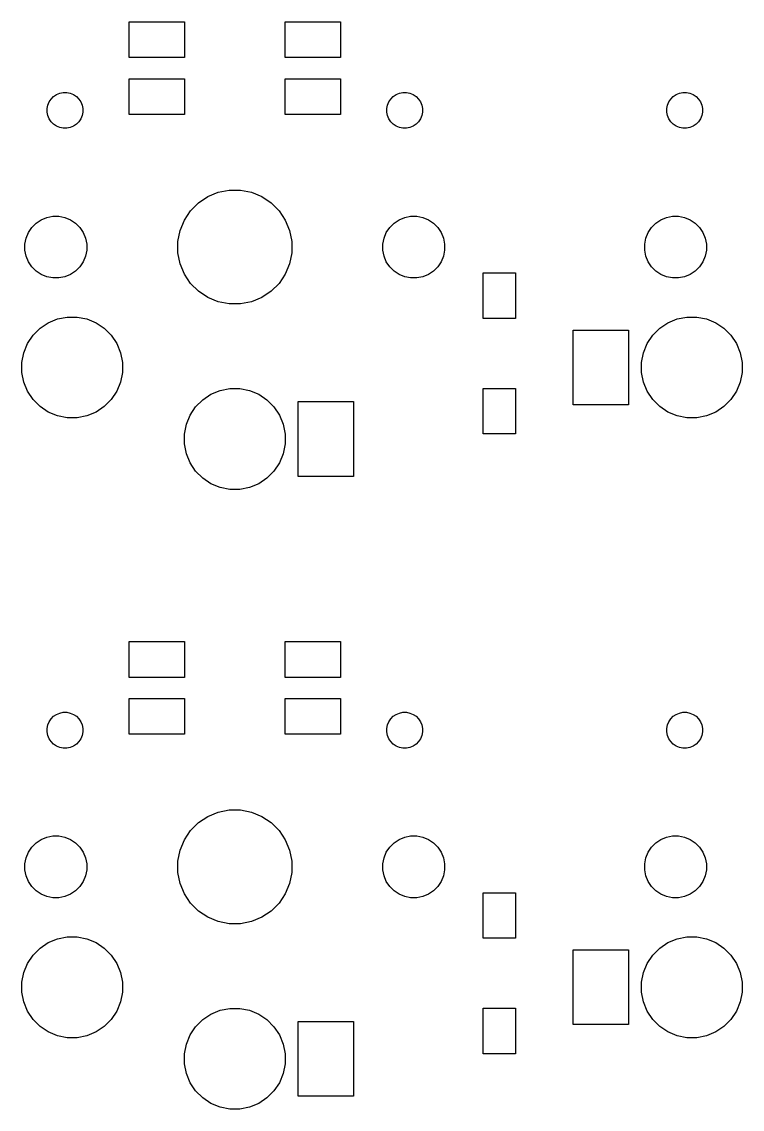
# Model space of a CAD drawing. Extents: x 33 to 239, y -108 to -27.
# Drawn here: x 187.9 to 210.05, y -68.8 to -35.38 of the extents above; entities that cross this region are included whole.
import ezdxf

# ---------------------------------------------------------------- set-up
doc = ezdxf.new("R2010")
doc.units = 0
doc.layers.add('BLACK', color=7, linetype='CONTINUOUS')

msp = doc.modelspace()

# ---------------------------------------------------------------- linework, layer by layer
at = {"layer": 'BLACK', "linetype": 'CONTINUOUS'}
for p, q in [((191.2, -36.475), (191.2, -35.375)), ((191.2, -35.375), (192.9, -35.375)), ((192.9, -35.375), (192.9, -36.475)), ((196, -36.475), (196, -35.375)), ((196, -35.375), (197.7, -35.375)), ((197.7, -35.375), (197.7, -36.475)), ((192.9, -36.475), (191.2, -36.475)), ((197.7, -36.475), (196, -36.475)), ((191.2, -38.225), (191.2, -37.125)), ((191.2, -37.125), (192.9, -37.125)), ((192.9, -37.125), (192.9, -38.225)), ((196, -38.225), (196, -37.125)), ((196, -37.125), (197.7, -37.125)), ((197.7, -37.125), (197.7, -38.225)), ((188.743, -37.8395), (188.803, -37.7494)), ((188.803, -37.7494), (188.879, -37.6728)), ((188.879, -37.6728), (188.969, -37.6126)), ((188.969, -37.6126), (189.07, -37.5711)), ((189.07, -37.5711), (189.176, -37.55)), ((189.176, -37.55), (189.284, -37.55)), ((189.284, -37.55), (189.39, -37.5711)), ((189.39, -37.5711), (189.491, -37.6126)), ((189.491, -37.6126), (189.581, -37.6728)), ((189.581, -37.6728), (189.657, -37.7494)), ((189.657, -37.7494), (189.717, -37.8395)), ((199.183, -37.8395), (199.243, -37.7494)), ((199.243, -37.7494), (199.319, -37.6728)), ((199.319, -37.6728), (199.409, -37.6126)), ((199.409, -37.6126), (199.51, -37.5711)), ((199.51, -37.5711), (199.616, -37.55)), ((199.616, -37.55), (199.724, -37.55)), ((199.724, -37.55), (199.83, -37.5711)), ((199.83, -37.5711), (199.931, -37.6126)), ((199.931, -37.6126), (200.021, -37.6728)), ((200.021, -37.6728), (200.097, -37.7494)), ((200.097, -37.7494), (200.157, -37.8395)), ((207.793, -37.8395), (207.853, -37.7494)), ((207.853, -37.7494), (207.929, -37.6728)), ((207.929, -37.6728), (208.019, -37.6126)), ((208.019, -37.6126), (208.12, -37.5711)), ((208.12, -37.5711), (208.226, -37.55)), ((208.226, -37.55), (208.334, -37.55)), ((208.334, -37.55), (208.44, -37.5711)), ((208.44, -37.5711), (208.541, -37.6126)), ((208.541, -37.6126), (208.631, -37.6728)), ((208.631, -37.6728), (208.707, -37.7494)), ((208.707, -37.7494), (208.767, -37.8395)), ((188.68, -38.0458), (188.701, -37.9396)), ((188.68, -38.1542), (188.68, -38.0458)), ((188.701, -37.9396), (188.743, -37.8395)), ((189.717, -37.8395), (189.759, -37.9396)), ((189.759, -37.9396), (189.78, -38.0458)), ((189.78, -38.0458), (189.78, -38.1542)), ((199.12, -38.0458), (199.141, -37.9396)), ((199.12, -38.1542), (199.12, -38.0458)), ((199.141, -37.9396), (199.183, -37.8395)), ((200.157, -37.8395), (200.199, -37.9396)), ((200.199, -37.9396), (200.22, -38.0458)), ((200.22, -38.0458), (200.22, -38.1542)), ((207.73, -38.0458), (207.751, -37.9396)), ((207.73, -38.1542), (207.73, -38.0458)), ((207.751, -37.9396), (207.793, -37.8395)), ((208.767, -37.8395), (208.809, -37.9396)), ((208.809, -37.9396), (208.83, -38.0458)), ((208.83, -38.0458), (208.83, -38.1542)), ((188.701, -38.2604), (188.68, -38.1542)), ((188.743, -38.3605), (188.701, -38.2604)), ((188.803, -38.4506), (188.743, -38.3605)), ((189.717, -38.3605), (189.657, -38.4506)), ((189.759, -38.2604), (189.717, -38.3605)), ((189.78, -38.1542), (189.759, -38.2604)), ((192.9, -38.225), (191.2, -38.225)), ((197.7, -38.225), (196, -38.225)), ((199.141, -38.2604), (199.12, -38.1542)), ((199.183, -38.3605), (199.141, -38.2604)), ((199.243, -38.4506), (199.183, -38.3605)), ((200.157, -38.3605), (200.097, -38.4506)), ((200.199, -38.2604), (200.157, -38.3605)), ((200.22, -38.1542), (200.199, -38.2604)), ((207.751, -38.2604), (207.73, -38.1542)), ((207.793, -38.3605), (207.751, -38.2604)), ((207.853, -38.4506), (207.793, -38.3605)), ((208.767, -38.3605), (208.707, -38.4506)), ((208.809, -38.2604), (208.767, -38.3605)), ((208.83, -38.1542), (208.809, -38.2604)), ((188.879, -38.5272), (188.803, -38.4506)), ((188.969, -38.5874), (188.879, -38.5272)), ((189.07, -38.6289), (188.969, -38.5874)), ((189.176, -38.65), (189.07, -38.6289)), ((189.284, -38.65), (189.176, -38.65)), ((189.39, -38.6289), (189.284, -38.65)), ((189.491, -38.5874), (189.39, -38.6289)), ((189.581, -38.5272), (189.491, -38.5874)), ((189.657, -38.4506), (189.581, -38.5272)), ((199.319, -38.5272), (199.243, -38.4506)), ((199.409, -38.5874), (199.319, -38.5272)), ((199.51, -38.6289), (199.409, -38.5874)), ((199.616, -38.65), (199.51, -38.6289)), ((199.724, -38.65), (199.616, -38.65)), ((199.83, -38.6289), (199.724, -38.65)), ((199.931, -38.5874), (199.83, -38.6289)), ((200.021, -38.5272), (199.931, -38.5874)), ((200.097, -38.4506), (200.021, -38.5272)), ((207.929, -38.5272), (207.853, -38.4506)), ((208.019, -38.5874), (207.929, -38.5272)), ((208.12, -38.6289), (208.019, -38.5874)), ((208.226, -38.65), (208.12, -38.6289)), ((208.334, -38.65), (208.226, -38.65)), ((208.44, -38.6289), (208.334, -38.65)), ((208.541, -38.5874), (208.44, -38.6289)), ((208.631, -38.5272), (208.541, -38.5874)), ((208.707, -38.4506), (208.631, -38.5272)), ((193.334, -40.9407), (193.621, -40.7492)), ((193.621, -40.7492), (193.94, -40.6173)), ((193.94, -40.6173), (194.278, -40.55)), ((194.278, -40.55), (194.622, -40.55)), ((194.622, -40.55), (194.96, -40.6173)), ((194.96, -40.6173), (195.279, -40.7492)), ((195.279, -40.7492), (195.566, -40.9407)), ((193.091, -41.1844), (193.334, -40.9407)), ((195.566, -40.9407), (195.809, -41.1844)), ((188.5, -41.4581), (188.673, -41.3865)), ((188.673, -41.3865), (188.856, -41.35)), ((188.856, -41.35), (189.044, -41.35)), ((189.044, -41.35), (189.227, -41.3865)), ((189.227, -41.3865), (189.4, -41.4581)), ((192.899, -41.4711), (193.091, -41.1844)), ((195.809, -41.1844), (196.001, -41.4711)), ((199.5, -41.4581), (199.673, -41.3865)), ((199.673, -41.3865), (199.856, -41.35)), ((199.856, -41.35), (200.044, -41.35)), ((200.044, -41.35), (200.227, -41.3865)), ((200.227, -41.3865), (200.4, -41.4581)), ((207.55, -41.4581), (207.723, -41.3865)), ((207.723, -41.3865), (207.906, -41.35)), ((207.906, -41.35), (208.094, -41.35)), ((208.094, -41.35), (208.277, -41.3865)), ((208.277, -41.3865), (208.45, -41.4581)), ((188.108, -41.85), (188.212, -41.6944)), ((188.212, -41.6944), (188.344, -41.5621)), ((188.344, -41.5621), (188.5, -41.4581)), ((189.4, -41.4581), (189.556, -41.5621)), ((189.556, -41.5621), (189.688, -41.6944)), ((189.688, -41.6944), (189.792, -41.85)), ((192.767, -41.7895), (192.899, -41.4711)), ((196.001, -41.4711), (196.133, -41.7895)), ((199.108, -41.85), (199.212, -41.6944)), ((199.212, -41.6944), (199.344, -41.5621)), ((199.344, -41.5621), (199.5, -41.4581)), ((200.4, -41.4581), (200.556, -41.5621)), ((200.556, -41.5621), (200.688, -41.6944)), ((200.688, -41.6944), (200.792, -41.85)), ((207.158, -41.85), (207.262, -41.6944)), ((207.262, -41.6944), (207.394, -41.5621)), ((207.394, -41.5621), (207.55, -41.4581)), ((208.45, -41.4581), (208.606, -41.5621)), ((208.606, -41.5621), (208.738, -41.6944)), ((208.738, -41.6944), (208.842, -41.85)), ((188, -42.2064), (188.037, -42.0229)), ((188.037, -42.0229), (188.108, -41.85)), ((189.792, -41.85), (189.863, -42.0229)), ((189.863, -42.0229), (189.9, -42.2064)), ((192.7, -42.1276), (192.767, -41.7895)), ((196.133, -41.7895), (196.2, -42.1276)), ((199, -42.2064), (199.037, -42.0229)), ((199.037, -42.0229), (199.108, -41.85)), ((200.792, -41.85), (200.863, -42.0229)), ((200.863, -42.0229), (200.9, -42.2064)), ((207.05, -42.2064), (207.087, -42.0229)), ((207.087, -42.0229), (207.158, -41.85)), ((208.842, -41.85), (208.913, -42.0229)), ((208.913, -42.0229), (208.95, -42.2064)), ((188, -42.3936), (188, -42.2064)), ((188.037, -42.5771), (188, -42.3936)), ((189.9, -42.3936), (189.863, -42.5771)), ((189.9, -42.2064), (189.9, -42.3936)), ((192.7, -42.4724), (192.7, -42.1276)), ((196.2, -42.1276), (196.2, -42.4724)), ((199, -42.3936), (199, -42.2064)), ((199.037, -42.5771), (199, -42.3936)), ((200.9, -42.3936), (200.863, -42.5771)), ((200.9, -42.2064), (200.9, -42.3936)), ((207.05, -42.3936), (207.05, -42.2064)), ((207.087, -42.5771), (207.05, -42.3936)), ((208.95, -42.3936), (208.913, -42.5771)), ((208.95, -42.2064), (208.95, -42.3936)), ((188.108, -42.75), (188.037, -42.5771)), ((188.212, -42.9056), (188.108, -42.75)), ((189.792, -42.75), (189.688, -42.9056)), ((189.863, -42.5771), (189.792, -42.75)), ((192.767, -42.8105), (192.7, -42.4724)), ((196.2, -42.4724), (196.133, -42.8105)), ((199.108, -42.75), (199.037, -42.5771)), ((199.212, -42.9056), (199.108, -42.75)), ((200.792, -42.75), (200.688, -42.9056)), ((200.863, -42.5771), (200.792, -42.75)), ((207.158, -42.75), (207.087, -42.5771)), ((207.262, -42.9056), (207.158, -42.75)), ((208.842, -42.75), (208.738, -42.9056)), ((208.913, -42.5771), (208.842, -42.75)), ((188.344, -43.0379), (188.212, -42.9056)), ((188.5, -43.1419), (188.344, -43.0379)), ((189.556, -43.0379), (189.4, -43.1419)), ((189.688, -42.9056), (189.556, -43.0379)), ((192.899, -43.1289), (192.767, -42.8105)), ((196.133, -42.8105), (196.001, -43.1289)), ((199.344, -43.0379), (199.212, -42.9056)), ((199.5, -43.1419), (199.344, -43.0379)), ((200.556, -43.0379), (200.4, -43.1419)), ((200.688, -42.9056), (200.556, -43.0379)), ((202.081, -44.4937), (202.081, -43.0937)), ((202.081, -43.0937), (203.081, -43.0937)), ((203.081, -43.0937), (203.081, -44.4937)), ((207.394, -43.0379), (207.262, -42.9056)), ((207.55, -43.1419), (207.394, -43.0379)), ((208.606, -43.0379), (208.45, -43.1419)), ((208.738, -42.9056), (208.606, -43.0379)), ((188.673, -43.2135), (188.5, -43.1419)), ((188.856, -43.25), (188.673, -43.2135)), ((189.044, -43.25), (188.856, -43.25)), ((189.227, -43.2135), (189.044, -43.25)), ((189.4, -43.1419), (189.227, -43.2135)), ((193.091, -43.4156), (192.899, -43.1289)), ((193.334, -43.6593), (193.091, -43.4156)), ((195.809, -43.4156), (195.566, -43.6593)), ((196.001, -43.1289), (195.809, -43.4156)), ((199.673, -43.2135), (199.5, -43.1419)), ((199.856, -43.25), (199.673, -43.2135)), ((200.044, -43.25), (199.856, -43.25)), ((200.227, -43.2135), (200.044, -43.25)), ((200.4, -43.1419), (200.227, -43.2135)), ((207.723, -43.2135), (207.55, -43.1419)), ((207.906, -43.25), (207.723, -43.2135)), ((208.094, -43.25), (207.906, -43.25)), ((208.277, -43.2135), (208.094, -43.25)), ((208.45, -43.1419), (208.277, -43.2135)), ((193.621, -43.8508), (193.334, -43.6593)), ((195.566, -43.6593), (195.279, -43.8508)), ((193.94, -43.9827), (193.621, -43.8508)), ((194.278, -44.05), (193.94, -43.9827)), ((194.622, -44.05), (194.278, -44.05)), ((194.96, -43.9827), (194.622, -44.05)), ((195.279, -43.8508), (194.96, -43.9827)), ((188.998, -44.5096), (189.297, -44.45)), ((189.297, -44.45), (189.603, -44.45)), ((189.603, -44.45), (189.902, -44.5096)), ((208.048, -44.5096), (208.347, -44.45)), ((208.347, -44.45), (208.653, -44.45)), ((208.653, -44.45), (208.952, -44.5096)), ((188.462, -44.796), (188.716, -44.6264)), ((188.716, -44.6264), (188.998, -44.5096)), ((189.902, -44.5096), (190.184, -44.6264)), ((190.184, -44.6264), (190.438, -44.796)), ((203.081, -44.4937), (202.081, -44.4937)), ((207.512, -44.796), (207.766, -44.6264)), ((207.766, -44.6264), (208.048, -44.5096)), ((208.952, -44.5096), (209.234, -44.6264)), ((209.234, -44.6264), (209.488, -44.796)), ((188.076, -45.2658), (188.246, -45.0119)), ((188.246, -45.0119), (188.462, -44.796)), ((190.438, -44.796), (190.654, -45.0119)), ((190.654, -45.0119), (190.824, -45.2658)), ((204.85, -47.15), (204.85, -44.85)), ((204.85, -44.85), (206.55, -44.85)), ((206.55, -44.85), (206.55, -47.15)), ((207.126, -45.2658), (207.296, -45.0119)), ((207.296, -45.0119), (207.512, -44.796)), ((209.488, -44.796), (209.704, -45.0119)), ((209.704, -45.0119), (209.874, -45.2658)), ((187.96, -45.5479), (188.076, -45.2658)), ((190.824, -45.2658), (190.94, -45.5479)), ((207.01, -45.5479), (207.126, -45.2658)), ((209.874, -45.2658), (209.99, -45.5479)), ((187.9, -45.8473), (187.96, -45.5479)), ((190.94, -45.5479), (191, -45.8473)), ((206.95, -45.8473), (207.01, -45.5479)), ((209.99, -45.5479), (210.05, -45.8473)), ((187.9, -46.1527), (187.9, -45.8473)), ((191, -45.8473), (191, -46.1527)), ((206.95, -46.1527), (206.95, -45.8473)), ((210.05, -45.8473), (210.05, -46.1527)), ((187.96, -46.4521), (187.9, -46.1527)), ((188.076, -46.7342), (187.96, -46.4521)), ((190.94, -46.4521), (190.824, -46.7342)), ((191, -46.1527), (190.94, -46.4521)), ((207.01, -46.4521), (206.95, -46.1527)), ((207.126, -46.7342), (207.01, -46.4521)), ((209.99, -46.4521), (209.874, -46.7342)), ((210.05, -46.1527), (209.99, -46.4521)), ((188.246, -46.9881), (188.076, -46.7342)), ((190.824, -46.7342), (190.654, -46.9881)), ((193.716, -46.8264), (193.998, -46.7096)), ((193.998, -46.7096), (194.297, -46.65)), ((194.297, -46.65), (194.603, -46.65)), ((194.603, -46.65), (194.902, -46.7096)), ((194.902, -46.7096), (195.184, -46.8264)), ((202.081, -48.0437), (202.081, -46.6437)), ((202.081, -46.6437), (203.081, -46.6437)), ((203.081, -46.6437), (203.081, -48.0437)), ((207.296, -46.9881), (207.126, -46.7342)), ((209.874, -46.7342), (209.704, -46.9881)), ((188.462, -47.204), (188.246, -46.9881)), ((190.654, -46.9881), (190.438, -47.204)), ((193.246, -47.2119), (193.462, -46.996)), ((193.462, -46.996), (193.716, -46.8264)), ((195.184, -46.8264), (195.438, -46.996)), ((195.438, -46.996), (195.654, -47.2119)), ((196.4, -49.35), (196.4, -47.05)), ((196.4, -47.05), (198.1, -47.05)), ((198.1, -47.05), (198.1, -49.35)), ((207.512, -47.204), (207.296, -46.9881)), ((209.704, -46.9881), (209.488, -47.204)), ((188.716, -47.3736), (188.462, -47.204)), ((188.998, -47.4904), (188.716, -47.3736)), ((190.184, -47.3736), (189.902, -47.4904)), ((190.438, -47.204), (190.184, -47.3736)), ((193.076, -47.4658), (193.246, -47.2119)), ((195.654, -47.2119), (195.824, -47.4658)), ((206.55, -47.15), (204.85, -47.15)), ((207.766, -47.3736), (207.512, -47.204)), ((208.048, -47.4904), (207.766, -47.3736)), ((209.234, -47.3736), (208.952, -47.4904)), ((209.488, -47.204), (209.234, -47.3736)), ((189.297, -47.55), (188.998, -47.4904)), ((189.603, -47.55), (189.297, -47.55)), ((189.902, -47.4904), (189.603, -47.55)), ((192.9, -48.0473), (192.96, -47.7479)), ((192.96, -47.7479), (193.076, -47.4658)), ((195.824, -47.4658), (195.94, -47.7479)), ((195.94, -47.7479), (196, -48.0473)), ((208.347, -47.55), (208.048, -47.4904)), ((208.653, -47.55), (208.347, -47.55)), ((208.952, -47.4904), (208.653, -47.55)), ((192.9, -48.3527), (192.9, -48.0473)), ((196, -48.0473), (196, -48.3527)), ((203.081, -48.0437), (202.081, -48.0437)), ((192.96, -48.6521), (192.9, -48.3527)), ((196, -48.3527), (195.94, -48.6521)), ((193.076, -48.9342), (192.96, -48.6521)), ((195.94, -48.6521), (195.824, -48.9342)), ((193.246, -49.1881), (193.076, -48.9342)), ((195.824, -48.9342), (195.654, -49.1881)), ((193.462, -49.404), (193.246, -49.1881)), ((193.716, -49.5736), (193.462, -49.404)), ((195.438, -49.404), (195.184, -49.5736)), ((195.654, -49.1881), (195.438, -49.404)), ((198.1, -49.35), (196.4, -49.35)), ((193.998, -49.6904), (193.716, -49.5736)), ((194.297, -49.75), (193.998, -49.6904)), ((194.603, -49.75), (194.297, -49.75)), ((194.902, -49.6904), (194.603, -49.75)), ((195.184, -49.5736), (194.902, -49.6904)), ((191.2, -55.525), (191.2, -54.425)), ((191.2, -54.425), (192.9, -54.425)), ((192.9, -54.425), (192.9, -55.525)), ((196, -55.525), (196, -54.425)), ((196, -54.425), (197.7, -54.425)), ((197.7, -54.425), (197.7, -55.525)), ((192.9, -55.525), (191.2, -55.525)), ((197.7, -55.525), (196, -55.525)), ((191.2, -57.275), (191.2, -56.175)), ((191.2, -56.175), (192.9, -56.175)), ((192.9, -56.175), (192.9, -57.275)), ((196, -57.275), (196, -56.175)), ((196, -56.175), (197.7, -56.175)), ((197.7, -56.175), (197.7, -57.275)), ((188.743, -56.8895), (188.803, -56.7994)), ((188.803, -56.7994), (188.879, -56.7228)), ((188.879, -56.7228), (188.969, -56.6626)), ((188.969, -56.6626), (189.07, -56.6211)), ((189.07, -56.6211), (189.176, -56.6)), ((189.176, -56.6), (189.284, -56.6)), ((189.284, -56.6), (189.39, -56.6211)), ((189.39, -56.6211), (189.491, -56.6626)), ((189.491, -56.6626), (189.581, -56.7228)), ((189.581, -56.7228), (189.657, -56.7994)), ((189.657, -56.7994), (189.717, -56.8895)), ((199.183, -56.8895), (199.243, -56.7994)), ((199.243, -56.7994), (199.319, -56.7228)), ((199.319, -56.7228), (199.409, -56.6626)), ((199.409, -56.6626), (199.51, -56.6211)), ((199.51, -56.6211), (199.616, -56.6)), ((199.616, -56.6), (199.724, -56.6)), ((199.724, -56.6), (199.83, -56.6211)), ((199.83, -56.6211), (199.931, -56.6626)), ((199.931, -56.6626), (200.021, -56.7228)), ((200.021, -56.7228), (200.097, -56.7994)), ((200.097, -56.7994), (200.157, -56.8895)), ((207.793, -56.8895), (207.853, -56.7994)), ((207.853, -56.7994), (207.929, -56.7228)), ((207.929, -56.7228), (208.019, -56.6626)), ((208.019, -56.6626), (208.12, -56.6211)), ((208.12, -56.6211), (208.226, -56.6)), ((208.226, -56.6), (208.334, -56.6)), ((208.334, -56.6), (208.44, -56.6211)), ((208.44, -56.6211), (208.541, -56.6626)), ((208.541, -56.6626), (208.631, -56.7228)), ((208.631, -56.7228), (208.707, -56.7994)), ((208.707, -56.7994), (208.767, -56.8895)), ((188.68, -57.0958), (188.701, -56.9896)), ((188.68, -57.2042), (188.68, -57.0958)), ((188.701, -56.9896), (188.743, -56.8895)), ((189.717, -56.8895), (189.759, -56.9896)), ((189.759, -56.9896), (189.78, -57.0958)), ((189.78, -57.0958), (189.78, -57.2042)), ((199.12, -57.0958), (199.141, -56.9896)), ((199.12, -57.2042), (199.12, -57.0958)), ((199.141, -56.9896), (199.183, -56.8895)), ((200.157, -56.8895), (200.199, -56.9896)), ((200.199, -56.9896), (200.22, -57.0958)), ((200.22, -57.0958), (200.22, -57.2042)), ((207.73, -57.0958), (207.751, -56.9896)), ((207.73, -57.2042), (207.73, -57.0958)), ((207.751, -56.9896), (207.793, -56.8895)), ((208.767, -56.8895), (208.809, -56.9896)), ((208.809, -56.9896), (208.83, -57.0958)), ((208.83, -57.0958), (208.83, -57.2042)), ((188.701, -57.3104), (188.68, -57.2042)), ((188.743, -57.4105), (188.701, -57.3104)), ((188.803, -57.5006), (188.743, -57.4105)), ((189.717, -57.4105), (189.657, -57.5006)), ((189.759, -57.3104), (189.717, -57.4105)), ((189.78, -57.2042), (189.759, -57.3104)), ((192.9, -57.275), (191.2, -57.275)), ((197.7, -57.275), (196, -57.275)), ((199.141, -57.3104), (199.12, -57.2042)), ((199.183, -57.4105), (199.141, -57.3104)), ((199.243, -57.5006), (199.183, -57.4105)), ((200.157, -57.4105), (200.097, -57.5006)), ((200.199, -57.3104), (200.157, -57.4105)), ((200.22, -57.2042), (200.199, -57.3104)), ((207.751, -57.3104), (207.73, -57.2042)), ((207.793, -57.4105), (207.751, -57.3104)), ((207.853, -57.5006), (207.793, -57.4105)), ((208.767, -57.4105), (208.707, -57.5006)), ((208.809, -57.3104), (208.767, -57.4105)), ((208.83, -57.2042), (208.809, -57.3104)), ((188.879, -57.5772), (188.803, -57.5006)), ((188.969, -57.6374), (188.879, -57.5772)), ((189.07, -57.6789), (188.969, -57.6374)), ((189.176, -57.7), (189.07, -57.6789)), ((189.284, -57.7), (189.176, -57.7)), ((189.39, -57.6789), (189.284, -57.7)), ((189.491, -57.6374), (189.39, -57.6789)), ((189.581, -57.5772), (189.491, -57.6374)), ((189.657, -57.5006), (189.581, -57.5772)), ((199.319, -57.5772), (199.243, -57.5006)), ((199.409, -57.6374), (199.319, -57.5772)), ((199.51, -57.6789), (199.409, -57.6374)), ((199.616, -57.7), (199.51, -57.6789)), ((199.724, -57.7), (199.616, -57.7)), ((199.83, -57.6789), (199.724, -57.7)), ((199.931, -57.6374), (199.83, -57.6789)), ((200.021, -57.5772), (199.931, -57.6374)), ((200.097, -57.5006), (200.021, -57.5772)), ((207.929, -57.5772), (207.853, -57.5006)), ((208.019, -57.6374), (207.929, -57.5772)), ((208.12, -57.6789), (208.019, -57.6374)), ((208.226, -57.7), (208.12, -57.6789)), ((208.334, -57.7), (208.226, -57.7)), ((208.44, -57.6789), (208.334, -57.7)), ((208.541, -57.6374), (208.44, -57.6789)), ((208.631, -57.5772), (208.541, -57.6374)), ((208.707, -57.5006), (208.631, -57.5772)), ((193.334, -59.9907), (193.621, -59.7992)), ((193.621, -59.7992), (193.94, -59.6673)), ((193.94, -59.6673), (194.278, -59.6)), ((194.278, -59.6), (194.622, -59.6)), ((194.622, -59.6), (194.96, -59.6673)), ((194.96, -59.6673), (195.279, -59.7992)), ((195.279, -59.7992), (195.566, -59.9907)), ((193.091, -60.2344), (193.334, -59.9907)), ((195.566, -59.9907), (195.809, -60.2344)), ((188.5, -60.5081), (188.673, -60.4365)), ((188.673, -60.4365), (188.856, -60.4)), ((188.856, -60.4), (189.044, -60.4)), ((189.044, -60.4), (189.227, -60.4365)), ((189.227, -60.4365), (189.4, -60.5081)), ((192.899, -60.5211), (193.091, -60.2344)), ((195.809, -60.2344), (196.001, -60.5211)), ((199.5, -60.5081), (199.673, -60.4365)), ((199.673, -60.4365), (199.856, -60.4)), ((199.856, -60.4), (200.044, -60.4)), ((200.044, -60.4), (200.227, -60.4365)), ((200.227, -60.4365), (200.4, -60.5081)), ((207.55, -60.5081), (207.723, -60.4365)), ((207.723, -60.4365), (207.906, -60.4)), ((207.906, -60.4), (208.094, -60.4)), ((208.094, -60.4), (208.277, -60.4365)), ((208.277, -60.4365), (208.45, -60.5081)), ((188.108, -60.9), (188.212, -60.7444)), ((188.212, -60.7444), (188.344, -60.6121)), ((188.344, -60.6121), (188.5, -60.5081)), ((189.4, -60.5081), (189.556, -60.6121)), ((189.556, -60.6121), (189.688, -60.7444)), ((189.688, -60.7444), (189.792, -60.9)), ((192.767, -60.8395), (192.899, -60.5211)), ((196.001, -60.5211), (196.133, -60.8395)), ((199.108, -60.9), (199.212, -60.7444)), ((199.212, -60.7444), (199.344, -60.6121)), ((199.344, -60.6121), (199.5, -60.5081)), ((200.4, -60.5081), (200.556, -60.6121)), ((200.556, -60.6121), (200.688, -60.7444)), ((200.688, -60.7444), (200.792, -60.9)), ((207.158, -60.9), (207.262, -60.7444)), ((207.262, -60.7444), (207.394, -60.6121)), ((207.394, -60.6121), (207.55, -60.5081)), ((208.45, -60.5081), (208.606, -60.6121)), ((208.606, -60.6121), (208.738, -60.7444)), ((208.738, -60.7444), (208.842, -60.9)), ((188, -61.2564), (188.037, -61.0729)), ((188.037, -61.0729), (188.108, -60.9)), ((189.792, -60.9), (189.863, -61.0729)), ((189.863, -61.0729), (189.9, -61.2564)), ((192.7, -61.1776), (192.767, -60.8395)), ((196.133, -60.8395), (196.2, -61.1776)), ((199, -61.2564), (199.037, -61.0729)), ((199.037, -61.0729), (199.108, -60.9)), ((200.792, -60.9), (200.863, -61.0729)), ((200.863, -61.0729), (200.9, -61.2564)), ((207.05, -61.2564), (207.087, -61.0729)), ((207.087, -61.0729), (207.158, -60.9)), ((208.842, -60.9), (208.913, -61.0729)), ((208.913, -61.0729), (208.95, -61.2564)), ((188, -61.4436), (188, -61.2564)), ((188.037, -61.6271), (188, -61.4436)), ((189.9, -61.4436), (189.863, -61.6271)), ((189.9, -61.2564), (189.9, -61.4436)), ((192.7, -61.5224), (192.7, -61.1776)), ((196.2, -61.1776), (196.2, -61.5224)), ((199, -61.4436), (199, -61.2564)), ((199.037, -61.6271), (199, -61.4436)), ((200.9, -61.4436), (200.863, -61.6271)), ((200.9, -61.2564), (200.9, -61.4436)), ((207.05, -61.4436), (207.05, -61.2564)), ((207.087, -61.6271), (207.05, -61.4436)), ((208.95, -61.4436), (208.913, -61.6271)), ((208.95, -61.2564), (208.95, -61.4436)), ((188.108, -61.8), (188.037, -61.6271)), ((188.212, -61.9556), (188.108, -61.8)), ((189.792, -61.8), (189.688, -61.9556)), ((189.863, -61.6271), (189.792, -61.8)), ((192.767, -61.8605), (192.7, -61.5224)), ((196.2, -61.5224), (196.133, -61.8605)), ((199.108, -61.8), (199.037, -61.6271)), ((199.212, -61.9556), (199.108, -61.8)), ((200.792, -61.8), (200.688, -61.9556)), ((200.863, -61.6271), (200.792, -61.8)), ((207.158, -61.8), (207.087, -61.6271)), ((207.262, -61.9556), (207.158, -61.8)), ((208.842, -61.8), (208.738, -61.9556)), ((208.913, -61.6271), (208.842, -61.8)), ((188.344, -62.0879), (188.212, -61.9556)), ((188.5, -62.1919), (188.344, -62.0879)), ((189.556, -62.0879), (189.4, -62.1919)), ((189.688, -61.9556), (189.556, -62.0879)), ((192.899, -62.1789), (192.767, -61.8605)), ((196.133, -61.8605), (196.001, -62.1789)), ((199.344, -62.0879), (199.212, -61.9556)), ((199.5, -62.1919), (199.344, -62.0879)), ((200.556, -62.0879), (200.4, -62.1919)), ((200.688, -61.9556), (200.556, -62.0879)), ((202.081, -63.5437), (202.081, -62.1437)), ((202.081, -62.1437), (203.081, -62.1437)), ((203.081, -62.1437), (203.081, -63.5437)), ((207.394, -62.0879), (207.262, -61.9556)), ((207.55, -62.1919), (207.394, -62.0879)), ((208.606, -62.0879), (208.45, -62.1919)), ((208.738, -61.9556), (208.606, -62.0879)), ((188.673, -62.2635), (188.5, -62.1919)), ((188.856, -62.3), (188.673, -62.2635)), ((189.044, -62.3), (188.856, -62.3)), ((189.227, -62.2635), (189.044, -62.3)), ((189.4, -62.1919), (189.227, -62.2635)), ((193.091, -62.4656), (192.899, -62.1789)), ((193.334, -62.7093), (193.091, -62.4656)), ((195.809, -62.4656), (195.566, -62.7093)), ((196.001, -62.1789), (195.809, -62.4656)), ((199.673, -62.2635), (199.5, -62.1919)), ((199.856, -62.3), (199.673, -62.2635)), ((200.044, -62.3), (199.856, -62.3)), ((200.227, -62.2635), (200.044, -62.3)), ((200.4, -62.1919), (200.227, -62.2635)), ((207.723, -62.2635), (207.55, -62.1919)), ((207.906, -62.3), (207.723, -62.2635)), ((208.094, -62.3), (207.906, -62.3)), ((208.277, -62.2635), (208.094, -62.3)), ((208.45, -62.1919), (208.277, -62.2635)), ((193.621, -62.9008), (193.334, -62.7093)), ((195.566, -62.7093), (195.279, -62.9008)), ((193.94, -63.0327), (193.621, -62.9008)), ((194.278, -63.1), (193.94, -63.0327)), ((194.622, -63.1), (194.278, -63.1)), ((194.96, -63.0327), (194.622, -63.1)), ((195.279, -62.9008), (194.96, -63.0327)), ((188.998, -63.5596), (189.297, -63.5)), ((189.297, -63.5), (189.603, -63.5)), ((189.603, -63.5), (189.902, -63.5596)), ((208.048, -63.5596), (208.347, -63.5)), ((208.347, -63.5), (208.653, -63.5)), ((208.653, -63.5), (208.952, -63.5596)), ((188.462, -63.846), (188.716, -63.6764)), ((188.716, -63.6764), (188.998, -63.5596)), ((189.902, -63.5596), (190.184, -63.6764)), ((190.184, -63.6764), (190.438, -63.846)), ((203.081, -63.5437), (202.081, -63.5437)), ((207.512, -63.846), (207.766, -63.6764)), ((207.766, -63.6764), (208.048, -63.5596)), ((208.952, -63.5596), (209.234, -63.6764)), ((209.234, -63.6764), (209.488, -63.846)), ((188.076, -64.3158), (188.246, -64.0619)), ((188.246, -64.0619), (188.462, -63.846)), ((190.438, -63.846), (190.654, -64.0619)), ((190.654, -64.0619), (190.824, -64.3158)), ((204.85, -66.2), (204.85, -63.9)), ((204.85, -63.9), (206.55, -63.9)), ((206.55, -63.9), (206.55, -66.2)), ((207.126, -64.3158), (207.296, -64.0619)), ((207.296, -64.0619), (207.512, -63.846)), ((209.488, -63.846), (209.704, -64.0619)), ((209.704, -64.0619), (209.874, -64.3158)), ((187.96, -64.5979), (188.076, -64.3158)), ((190.824, -64.3158), (190.94, -64.5979)), ((207.01, -64.5979), (207.126, -64.3158)), ((209.874, -64.3158), (209.99, -64.5979)), ((187.9, -64.8973), (187.96, -64.5979)), ((190.94, -64.5979), (191, -64.8973)), ((206.95, -64.8973), (207.01, -64.5979)), ((209.99, -64.5979), (210.05, -64.8973)), ((187.9, -65.2027), (187.9, -64.8973)), ((191, -64.8973), (191, -65.2027)), ((206.95, -65.2027), (206.95, -64.8973)), ((210.05, -64.8973), (210.05, -65.2027)), ((187.96, -65.5021), (187.9, -65.2027)), ((188.076, -65.7842), (187.96, -65.5021)), ((190.94, -65.5021), (190.824, -65.7842)), ((191, -65.2027), (190.94, -65.5021)), ((207.01, -65.5021), (206.95, -65.2027)), ((207.126, -65.7842), (207.01, -65.5021)), ((209.99, -65.5021), (209.874, -65.7842)), ((210.05, -65.2027), (209.99, -65.5021)), ((188.246, -66.0381), (188.076, -65.7842)), ((190.824, -65.7842), (190.654, -66.0381)), ((193.716, -65.8764), (193.998, -65.7596)), ((193.998, -65.7596), (194.297, -65.7)), ((194.297, -65.7), (194.603, -65.7)), ((194.603, -65.7), (194.902, -65.7596)), ((194.902, -65.7596), (195.184, -65.8764)), ((202.081, -67.0937), (202.081, -65.6937)), ((202.081, -65.6937), (203.081, -65.6937)), ((203.081, -65.6937), (203.081, -67.0937)), ((207.296, -66.0381), (207.126, -65.7842)), ((209.874, -65.7842), (209.704, -66.0381)), ((188.462, -66.254), (188.246, -66.0381)), ((190.654, -66.0381), (190.438, -66.254)), ((193.246, -66.2619), (193.462, -66.046)), ((193.462, -66.046), (193.716, -65.8764)), ((195.184, -65.8764), (195.438, -66.046)), ((195.438, -66.046), (195.654, -66.2619)), ((196.4, -68.4), (196.4, -66.1)), ((196.4, -66.1), (198.1, -66.1)), ((198.1, -66.1), (198.1, -68.4)), ((207.512, -66.254), (207.296, -66.0381)), ((209.704, -66.0381), (209.488, -66.254)), ((188.716, -66.4236), (188.462, -66.254)), ((188.998, -66.5404), (188.716, -66.4236)), ((190.184, -66.4236), (189.902, -66.5404)), ((190.438, -66.254), (190.184, -66.4236)), ((193.076, -66.5158), (193.246, -66.2619)), ((195.654, -66.2619), (195.824, -66.5158)), ((206.55, -66.2), (204.85, -66.2)), ((207.766, -66.4236), (207.512, -66.254)), ((208.048, -66.5404), (207.766, -66.4236)), ((209.234, -66.4236), (208.952, -66.5404)), ((209.488, -66.254), (209.234, -66.4236)), ((189.297, -66.6), (188.998, -66.5404)), ((189.603, -66.6), (189.297, -66.6)), ((189.902, -66.5404), (189.603, -66.6)), ((192.9, -67.0973), (192.96, -66.7979)), ((192.96, -66.7979), (193.076, -66.5158)), ((195.824, -66.5158), (195.94, -66.7979)), ((195.94, -66.7979), (196, -67.0973)), ((208.347, -66.6), (208.048, -66.5404)), ((208.653, -66.6), (208.347, -66.6)), ((208.952, -66.5404), (208.653, -66.6)), ((192.9, -67.4027), (192.9, -67.0973)), ((196, -67.0973), (196, -67.4027)), ((203.081, -67.0937), (202.081, -67.0937)), ((192.96, -67.7021), (192.9, -67.4027)), ((196, -67.4027), (195.94, -67.7021)), ((193.076, -67.9842), (192.96, -67.7021)), ((195.94, -67.7021), (195.824, -67.9842)), ((193.246, -68.2381), (193.076, -67.9842)), ((195.824, -67.9842), (195.654, -68.2381)), ((193.462, -68.454), (193.246, -68.2381)), ((193.716, -68.6236), (193.462, -68.454)), ((195.438, -68.454), (195.184, -68.6236)), ((195.654, -68.2381), (195.438, -68.454)), ((198.1, -68.4), (196.4, -68.4)), ((193.998, -68.7404), (193.716, -68.6236)), ((194.297, -68.8), (193.998, -68.7404)), ((194.603, -68.8), (194.297, -68.8)), ((194.902, -68.7404), (194.603, -68.8)), ((195.184, -68.6236), (194.902, -68.7404))]:
    msp.add_line(p, q, dxfattribs=at)

doc.saveas('drawing.dxf')
